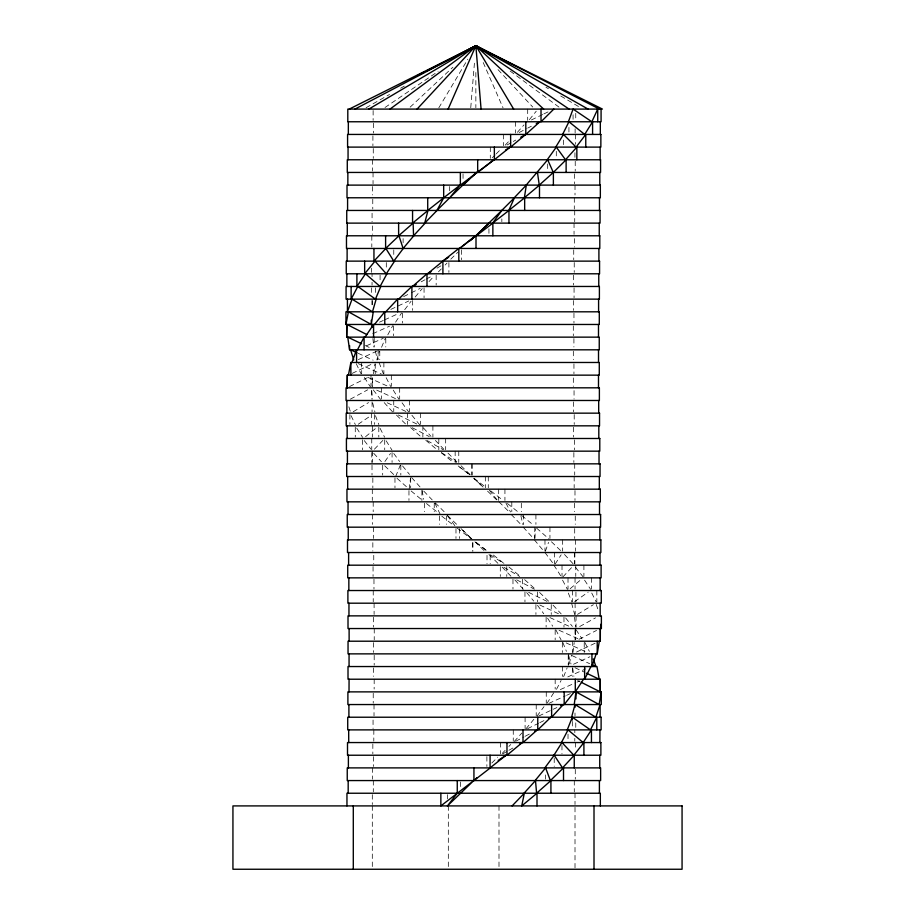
<?xml version="1.0" encoding="UTF-8"?>
<svg xmlns="http://www.w3.org/2000/svg" width="915" height="915" viewBox="0 0 915 915"><rect width="100%" height="100%" fill="white"/><g stroke="black" fill="none" stroke-linecap="round" stroke-linejoin="round"><path stroke-width="0.69" stroke-dasharray="4.58 3.43" d="M575.215 629.943L575.203 639.791L575.203 628.536M372.199 386.416L372.325 377.964M534.852 538.443L535.435 528.584M470.756 107.684L474.702 59.83M409.177 489.17L410.515 477.916M572.916 652.464L574.22 642.616M373.469 373.743L375.013 363.884M569.176 664.004L571.543 655.14M376.82 359.95L379.405 351.074M545.409 551.253L548.531 542.389M563.651 676.677L567.163 667.813M395.68 476.509L400.312 465.106M381.555 347.277L385.261 338.413M556.492 689.35L561.101 680.474M387.788 334.844L392.752 325.626M438.788 107.879L467.862 59.155M546.987 703.395L554.307 691.877M395.589 322.172L401.582 312.953M555.142 564.04L561.158 554.822M384.918 461.526L390.476 453.474M536.991 716.159L544.002 706.666M404.704 309.693L411.075 301.241M529.408 119.659L536.236 111.207M525.965 728.832L533.845 719.327M415.158 297.02L422.284 288.58M517.387 132.32L523.963 124.932M514.219 741.505L521.847 733.052M429.021 281.591L434.373 275.747M562.919 576.885L571.989 567.14M505.206 145.153L508.912 141.253M374.395 449.219L382.836 440.447M502.301 753.274L505.126 750.357M508.889 746.457L510.764 744.501M438.468 271.846L441.316 268.918M445.113 265.03L447 263.074M492.247 157.826L495.175 154.898M496.147 153.926L501.02 149.053M491.801 763.019L497.703 757.174M450.786 259.174L457.706 252.357M410.137 107.147L452.902 67.195M570.159 588.722L580.911 579.664M365.554 436.684L376.603 427.637M574.654 601.613L588.208 592.108M358.245 424.24L371.01 415.536M385.021 107.49L438.102 71.404M577.502 614.377L593.366 604.689M353.213 411.75L368.528 402.6M437.004 268.164L441.762 265.35M502.85 753.823L507.699 751.009M508.912 750.3L513.773 747.486M507.07 144.993L512.045 142.18M513.281 141.47L515.774 140.064M366.091 107.707L389.527 94.474M400.621 88.217L404.327 86.124M579.698 626.535L595.516 617.865M350.353 399.157L367.67 389.824M421.209 281.797L424.949 279.796M426.196 279.132L432.418 275.792M515.671 741.287L524.078 736.861M525.279 736.22L530.094 733.693M519.16 132.538L526.48 128.729M527.703 128.1L531.363 126.201M578.966 639.299L596.557 630.435M349.587 386.553L367.315 377.689M403.652 296.597L410.023 293.429M411.304 292.8L420.237 288.362M527.555 728.683L538.603 723.25M539.827 722.644L544.745 720.231M531.432 119.957L542.629 114.524M543.876 113.918L548.851 111.504M576.519 652.063L595.528 643.016M352.241 373.343L372.668 363.69M390.854 309.396L408.811 300.944M538.798 716.01L556.869 707.57M573.533 664.244L589.878 656.753M379.519 322.172L383.328 320.444M384.586 319.861L398.54 313.536M358.28 359.606L377.243 350.96M548.806 703.395L565.333 695.915M566.602 695.331L570.422 693.604M567.792 676.906L585.772 668.842M372.76 333.689L389.516 326.197M366.48 345.779L383.213 338.298M560.323 689.578L575.798 682.67M577.091 682.087L579.675 680.943M368.093 377.449L388.738 386.668M559.042 630.263L579.675 639.471M358.223 363.632L381.303 373.995M566.191 642.936L586.755 652.143M376.706 390.122L397.121 399.34M549.926 617.591L570.262 626.809M572.001 655.598L589.637 663.661M358.108 353.27L373.137 360.178M387.239 402.794L407.072 412.002M539.793 605.009L559.134 614.057M575.043 667.744L583.93 671.976M365.371 345.584L369.157 347.403M398.231 414.964L418.041 424.617M528.63 592.337L547.021 601.384M577.628 680.474L580.144 681.744M412.299 427.728L429.261 436.592M516.746 579.858L534.406 589.191M427.294 440.607L443.226 449.757M503.936 567.3L519.663 576.45M545.969 87.257L548.428 88.709M560.735 95.995L580.419 107.638M441.533 452.651L456.471 462.35M490.394 554.753L503.925 563.697M510.181 71.084L559.397 107.41M469.898 474.816L457.672 465.529L469.635 474.816M473.947 478.19L486.071 487.489M457.088 528.024L471.419 539.004M490.703 490.863L502.747 500.15M475.914 542.389L487.958 551.676M441.819 516.197L452.731 524.65M476.166 542.389L489.056 552.523M507.436 503.536L518.107 511.977M493.379 555.05L504.051 563.503M441.362 452.856L453.039 462.144M426.47 503.536L437.096 511.977M521.664 515.419L533.731 525.37M508.957 567.003L519.892 576.05M425.795 440.309L436.649 449.357M411.132 490.978L421.987 500.036M536.556 528.081L548.92 538.946M524.627 579.664L534.886 588.722M410.698 427.637L420.843 436.684M397.007 478.316L407.152 487.363M473.833 478.454L483.234 487.226L474.13 478.454M551.459 541.794L561.65 551.539M471.808 538.878L460.611 528.161L472.517 539.85M539.576 592.474L548.68 601.246M461.046 465.781L470.104 474.553M487.558 491.126L496.651 499.899M447.504 515.488L457.569 525.233M474.965 541.794L485.064 551.539M384.689 465.781L393.69 474.553M396.504 415.101L405.448 423.874M499.007 501.843L509.838 512.56M488.976 554.467L498.824 564.212M435.22 502.815L445.022 512.56M447.995 453.119L456.814 461.881M511.233 514.516L521.63 525.233M502.186 567.14L511.599 576.885M435.391 440.447L443.809 449.219M423.771 491.126L432.189 499.899M498.023 69.632L532.713 107.021M564.463 554.467L573.511 564.212M553.049 605.147L561.192 613.919M523.231 527.177L533.811 538.798M373.709 453.28L381.406 461.72M384.186 402.6L392.787 412.105M514.882 579.973L523.494 589.466M423.428 427.934L430.999 436.386M411.624 477.561L420.145 487.066M534.371 539.85L544.082 551.459M526.708 592.634L533.731 601.086M402.554 465.941L409.485 474.393M411.91 415.273L419.665 424.766M489.365 490.234L496.982 499.727M575.478 567.3L583.072 576.805M565.653 617.98L572.39 626.42M364.273 440.607L370.872 449.059M373.24 389.927L380.606 399.432M447.286 515.568L456.002 527.177M544.985 552.523L553.609 564.132M537.494 605.307L543.762 613.759M393.747 453.474L399.626 461.526M402.051 402.794L408.719 412.002M584.582 580.156L590.633 589.374M576.027 629.692L582.043 638.899M553.918 565.184L561.272 576.702M547.582 618.174L552.729 626.226M356.736 428.129L362.603 437.347M364.399 377.449L370.255 386.668M386.153 440.801L391.917 450.008M393.256 390.122L398.963 399.34M562.565 580.156L567.403 589.374M555.828 629.806L561.112 639.94M505.961 503.113L510.513 511.977M386.164 377.689L390.671 386.553M380.102 428.357L384.62 437.233M591.742 593.057L596.203 601.933M584.868 642.467L589.34 651.343M434.842 503.113L440.287 514.516M356.255 363.747L361.093 373.88M351.097 415.696L355.329 424.56M483.212 62.552L503.021 107.798M568.307 593.057L571.886 601.933M562.839 642.467L566.419 651.343M379.05 362.477L383.396 373.88M375.459 415.696L378.833 424.56M596.237 604.46L597.987 609.527M348.867 406.82L350.456 411.887M571.578 603.191L574.712 614.594M568.57 655.14L571.006 664.004M372.702 403.023L374.921 411.887M375.31 351.074L377.518 359.95M520.864 515.774L522.934 524.65M422.124 490.44L423.702 499.304M574.471 617.27L575.855 627.13M572.699 667.95L573.888 676.391M372.874 338.55L373.858 346.991M371.696 390.636L372.679 399.077M596.843 590.53L596.843 601.784M591.387 577.857L591.387 589.123M584.228 642.616L584.228 652.464M583.907 565.184L583.907 576.45M576.05 615.864L576.05 627.13M575.935 591.936L575.935 601.784M575.752 113.323L575.752 120.357M575.764 565.184L575.764 576.45M575.775 722.85L575.775 728.477M575.535 134.436L575.535 144.284M575.524 539.85L575.524 551.116M575.546 742.557L575.546 749.591M575.26 515.923L575.26 524.364M575.283 629.943L575.283 639.791M575.283 769.309L575.283 779.157M575.123 128.809L575.123 133.03M575.226 161.177L575.226 171.036M575.066 603.191L575.203 614.457M574.929 152.736L574.929 158.364M575.009 185.116L575.009 194.964M574.986 490.577L574.986 500.436M574.86 552.523L574.86 563.777M575.043 577.857L575.043 589.123M574.997 712.991L574.997 715.816M575.009 793.236L575.009 804.491M575.009 807.316L575.009 867.843M574.723 210.45L574.723 221.716M574.712 463.836L574.712 475.091M574.7 528.584L574.7 538.443M574.78 729.884L574.826 732.709M574.826 738.336L574.78 741.15M574.597 173.85L574.597 183.709M574.3 197.777L574.3 209.043M574.46 238.609L574.46 247.05M574.448 439.909L574.448 449.757M574.38 503.25L574.38 511.691M574.414 552.523L574.414 563.777M574.231 262.536L574.231 272.384M574.208 414.564L574.208 424.423M574.163 476.509L574.163 487.764M574.277 780.564L574.277 791.83M574.048 223.123L574.048 234.377M574.06 287.87L574.06 297.73M573.957 313.216L573.957 323.064M573.911 338.55L573.911 346.991M573.945 363.884L573.945 373.743M574.048 390.636L574.048 399.077M573.728 249.864L573.728 259.723M573.865 452.57L573.865 462.43M573.568 275.209L573.568 285.057M573.648 427.236L573.648 437.084M573.408 300.543L573.408 310.391M573.511 401.891L573.511 411.75M573.305 325.877L573.305 335.736M573.328 351.223L573.328 359.664M573.328 377.964L573.328 386.416M573.076 114.73L573.076 120.357M572.721 641.209L572.721 652.464M572.39 590.53L572.39 601.784M572.504 667.95L572.504 676.391M572.321 721.443L572.321 728.477M568.936 127.391L568.936 133.03M568.501 653.87L568.501 665.136M568.226 655.277L568.226 665.136M568.009 577.857L568.009 589.123M568.021 734.116L568.021 741.15M563.972 617.27L563.972 627.13M563.457 140.064L563.457 145.691M562.668 539.85L562.668 551.116M562.645 666.543L562.645 676.391M562.325 642.616L562.325 652.464M562.016 565.184L562.016 576.45M561.97 745.37L561.97 753.823M556.297 151.33L556.297 158.364M555.165 629.943L555.165 639.791M555.165 679.216L555.165 689.064M554.387 552.523L554.387 563.777M554.216 758.043L554.216 766.484M551.242 604.609L551.242 614.457M549.949 527.177L549.949 538.443M547.685 163.991L547.685 171.036M546.118 617.27L546.118 627.13M546.255 691.877L546.255 703.143M545.603 774.936L545.603 779.157M544.974 539.85L544.974 551.116M537.551 591.936L537.551 601.784M536.213 704.55L536.213 715.816M535.916 514.516L535.916 524.364M535.927 604.609L535.927 614.457M534.772 527.177L534.772 538.443M527.692 109.091L527.692 120.357M524.958 591.936L524.958 601.784M525.096 717.223L525.096 728.477M523.517 514.516L523.517 524.364M522.579 579.264L522.579 589.123M521.31 503.25L521.31 511.691M515.5 121.764L515.5 133.03M513.258 729.884L513.258 741.15M512.972 579.264L512.972 589.123M511.805 501.843L511.805 511.691M506.773 566.591L506.773 576.45M504.931 489.17L504.931 500.436M503.341 134.436L503.341 145.691M501.843 218.891L501.843 221.716M500.425 742.557L500.425 753.823M500.299 566.591L500.299 576.45M498.995 805.909L498.995 867.843M498.675 489.17L498.675 500.436M490.303 147.109L490.303 158.364M490.188 555.336L490.188 563.777M488.942 228.75L488.942 234.377M488.278 476.509L488.278 487.764M487.009 555.336L487.009 563.777M486.883 756.636L486.883 766.484M485.327 476.509L485.327 487.764M475.857 72.491L475.857 107.684M472.941 542.664L472.941 551.116M472.632 542.664L472.632 551.116M472.129 463.836L472.129 475.091M471.808 463.836L471.808 475.091M463.047 173.85L463.047 180.884M461.652 249.864L461.652 259.723M460.565 781.97L460.565 787.609M459.593 528.584L459.593 538.443M458.77 451.164L458.77 462.43M455.979 528.584L455.979 538.443M455.155 451.164L455.155 462.43M449.677 186.523L449.677 190.743M448.899 262.536L448.899 272.384M448.316 805.909L448.316 867.843M447.424 794.643L447.424 798.864M446.497 515.923L446.497 524.364M445.674 438.491L445.674 449.757M439.635 515.923L439.635 524.364M438.823 438.491L438.823 449.757M436.158 275.209L436.158 285.057M434.236 503.25L434.236 511.691M432.898 425.83L432.898 437.084M424.354 503.25L424.354 511.691M424.057 287.87L424.057 297.73M422.867 425.83L422.867 437.084M421.895 490.577L421.895 500.436M420.523 413.157L420.523 424.423M412.665 300.543L412.665 310.391M410.675 477.916L410.675 487.764M409.554 400.484L409.554 411.75M408.959 490.577L408.959 500.436M407.438 413.157L407.438 424.423M403.115 238.609L403.115 242.83M402.337 313.216L402.337 323.064M400.827 465.243L400.827 475.091M399.683 387.823L399.683 399.077M394.971 477.916L394.971 487.764M393.77 249.864L393.77 256.909M393.747 400.484L393.747 411.75M393.381 325.877L393.381 335.736M392.066 452.57L392.066 462.43M391.311 375.15L391.311 386.416M386.302 262.536L386.302 269.57M385.787 338.55L385.787 346.991M384.712 439.909L384.712 449.757M383.877 362.477L383.877 373.743M382.687 465.243L382.687 475.091M381.418 387.823L381.418 399.077M380.08 275.209L380.08 280.836M379.771 351.223L379.771 359.664M378.81 427.236L378.81 437.084M378.147 349.816L378.147 359.664M375.447 287.87L375.447 293.509M375.23 363.884L375.23 373.743M374.487 414.564L374.487 424.423M374.189 337.143L374.189 346.991M374.246 628.536L374.224 639.791M374.189 655.277L374.189 665.136M374.189 679.216L374.144 689.064M373.972 579.264L373.972 589.123M374.098 603.191L374.098 614.457M374.018 704.55L374.018 715.816M373.755 555.336L373.755 563.777M373.846 729.884L373.8 741.15M373.537 123.17L373.537 133.03M373.412 527.177L373.412 538.443M373.377 642.616L373.377 652.464M373.526 756.636L373.526 766.484M373.263 148.516L373.263 158.364M373.194 501.843L373.194 511.691M373.228 590.53L373.228 601.784M373.343 617.27L373.343 627.13M373.343 667.95L373.343 676.391M373.228 693.284L373.228 703.143M373.309 780.564L373.309 791.83M373.126 110.509L373.126 120.357M373.046 172.443L373.046 183.709M373.057 566.591L373.057 576.45M373.057 720.036L373.057 728.477M372.908 135.843L372.908 145.691M372.84 477.916L372.84 487.764M372.84 542.664L372.84 551.116M372.84 743.964L372.84 753.823M372.611 159.77L372.611 171.036M372.771 199.184L372.771 209.043M372.485 225.936L372.485 234.377M372.474 300.543L372.474 304.764M372.588 451.164L372.588 462.43M372.577 514.516L372.577 524.364M372.577 767.891L372.577 779.157M372.348 186.523L372.348 194.964M372.371 377.964L372.371 386.416M372.325 425.83L372.325 437.084M372.291 489.17L372.291 500.436M372.302 794.643L372.302 804.491M372.302 805.909L372.302 867.843M372.073 213.264L372.073 221.716M372.05 273.791L372.05 276.616M372.05 282.243L372.05 285.057M372.062 401.891L372.062 411.75M371.925 300.543L371.925 304.764M372.016 465.243L372.016 475.091M371.81 235.784L371.81 247.05M371.753 438.491L371.753 449.757M371.776 452.57L371.776 462.43M371.582 268.164L371.582 272.384M371.536 413.157L371.536 424.423M371.399 287.87L371.399 293.509M371.376 390.636L371.376 399.077M370.987 375.15L370.987 386.416M362.615 439.909L362.615 449.757M361.688 362.477L361.688 373.743M355.272 427.236L355.272 437.084M349.896 414.564L349.896 424.423"/><path stroke-width="1.37" d="M600.32 641.209L600.332 628.536L600.32 641.209L348.043 641.209L348.043 653.87L597.221 653.87L599.325 641.209M347.06 387.823L347.311 375.15L599.279 375.15L599.279 362.477L350.88 362.477L348.409 375.15M372.062 327.284L372.119 324.47M361.597 343.777L347.746 337.143L349.587 349.816L599.245 349.816L599.245 337.143L346.682 337.143L347.002 324.47L366.892 334.604M574.22 704.55L575.947 691.877L599.119 704.55L601.281 691.877L347.894 691.877L347.894 704.55L601.281 704.55L601.281 691.877M345.95 324.47L345.95 311.809L599.291 311.809L599.291 324.47L345.95 324.47L348.421 311.809L371.284 324.47L373.263 311.809M571.578 717.223L574.997 704.55L595.837 717.223L600.114 704.55L600.114 717.223M376.168 299.136L372.474 311.809L352.046 299.136L347.425 311.809L347.425 299.136M596.168 653.87L591.936 666.543L591.936 653.87M351.955 362.477L356.575 349.816L356.575 362.477M568.375 121.764L573.076 109.091L591.856 121.764L597.735 109.091L597.735 121.764M567.254 729.884L572.321 717.223L590.461 729.884L596.797 717.223L596.797 729.884M380.789 286.464L375.447 299.136L357.799 286.464L351.131 299.136L351.131 286.464M448.133 109.091L475.857 45.75L602.447 109.091M590.907 666.543L584.639 679.216L584.639 666.543M562.611 134.436L568.936 121.764L584.685 134.436L592.588 121.764L592.588 134.436M561.421 742.557L568.021 729.884L583.198 742.557L591.445 729.884L591.445 742.557M357.468 349.816L364.09 337.143L364.09 349.816M386.954 273.791L380.08 286.464L365.485 273.791L356.896 286.464L356.896 273.791M555.725 147.109L563.457 134.436L576.095 147.109L585.772 134.436L585.772 147.109M553.918 755.23L561.97 742.557L573.842 755.23L583.907 742.557L583.907 755.23M583.541 679.216L575.295 691.877L575.295 679.216M394.594 261.13L386.302 273.791L375.013 261.13L364.65 273.791L364.65 261.13M365.028 337.143L373.572 324.47L373.572 337.143M547.227 159.77L556.297 147.109L565.516 159.77L576.85 147.109L576.85 159.77M544.825 767.891L554.216 755.23L562.519 767.891L574.254 755.23L574.254 767.891M403.298 248.457L393.77 261.13L385.867 248.457L373.949 261.13L373.949 248.457M574.243 691.877L564.178 704.55L564.178 691.877M526.171 185.116L547.685 159.77L553.312 172.443L566.122 159.77L566.122 172.443M374.452 324.47L384.769 311.809L384.769 324.47M535.103 780.564L545.603 767.891L550.395 780.564L563.514 767.891L563.514 780.564M413.786 235.784L403.115 248.457L398.951 235.784L385.604 248.457L385.604 235.784M524.032 793.236L535.492 780.564L536.602 793.236L550.922 780.564L550.922 793.236M425.166 223.123L413.546 235.784L413.134 223.123L398.62 235.784L398.62 223.123M417.08 109.091L475.857 45.75L599.474 109.091M385.73 311.809L397.659 299.136L397.659 311.809M514.23 197.777L526.331 185.116L524.364 197.777L539.495 185.116L539.495 197.777M512.103 805.909L524.329 793.236L521.722 805.909L537.002 793.236L537.002 805.909M437.061 210.45L424.72 223.123L427.98 210.45L412.562 223.123L412.562 210.45M501.74 210.45L514.436 197.777L508.786 210.45L524.661 197.777L524.661 210.45M553.827 109.091L541.017 121.764L541.017 109.091M449.734 197.777L436.89 210.45L443.786 197.777L427.717 210.45L427.717 197.777M478.934 170.499L463.047 185.116L469.155 179.26M488.77 223.123L501.843 210.45L492.613 223.123L508.957 210.45L508.957 223.123M473.936 767.891L473.936 780.564L476.955 777.647M462.83 185.116L449.677 197.777L460.108 185.116L443.672 197.777L443.672 185.116M470.379 240.656L475.434 235.784L459.57 248.457L476.006 235.784L476.006 248.457M471.191 177.316L476.28 172.443M475.72 235.784L488.942 223.123L476.338 235.784L492.865 223.123L492.865 235.784M398.551 299.136L411.887 286.464L411.887 299.136M539.896 121.764L525.793 134.436L525.793 121.764M473.936 780.564L490.326 767.891L347.243 767.891L347.243 780.564L600.629 780.564L600.629 767.891L490.497 767.891M390.03 109.091L475.857 45.75L501.054 58.949M472.323 48.152L475.857 45.75L588.093 109.091M448.67 257.172L442.769 261.13L458.815 248.457L458.815 261.13M498.172 760.445L506.075 755.23L490.085 767.891L490.085 755.23M505.515 150.083L510.193 147.109L494.352 159.77L494.352 147.109M368.837 109.091L475.857 45.75L484.47 50.851M431.057 271.686L427.488 273.791L442.906 261.13L442.906 273.791M519.834 743.964L522.259 742.557L506.979 755.23L506.979 742.557M520.738 137.25L525.713 134.436L510.627 147.109L510.627 134.436M463.528 52.715L475.857 45.75L569.05 109.091M416.234 284.462L412.493 286.464L426.996 273.791L426.996 286.464M534.898 731.154L537.311 729.884L523.003 742.557L523.003 729.884M354.94 109.091L475.857 45.75L479.288 48.289M536.236 123.662L538.683 122.404M417.835 75.487L424.137 72.251M426.665 70.958L475.857 45.75L543.659 109.091M349.267 109.091L475.857 45.75L513.658 109.091M548.428 718.424L550.887 717.223L537.757 729.884L537.757 717.223M560.746 705.751L563.331 704.55L551.631 717.223L551.631 704.55M601.384 628.536L348.009 628.536L348.009 615.864L601.384 615.864L601.384 628.536L600.652 624.316M581.402 682.384L600.263 691.877L600.229 679.216L348.009 679.216L348.009 666.543L596.957 666.543L599.176 679.216L586.469 673.177M592.154 664.816L595.939 666.543L593.332 658.937M356.861 352.687L350.594 349.816L353.75 359.95M507.345 62.243L509.861 63.57M537.471 172.443L539.267 185.116L553.381 172.443L553.381 185.116M475.857 45.75L481.073 109.091M600.32 121.764L600.32 134.436M600.229 679.216L600.229 691.877M600.343 805.909L600.343 793.236L346.957 793.236L346.957 805.909M600.137 147.109L600.137 159.77M600.171 577.857L600.171 590.53M600.171 603.191L600.171 615.864M599.851 527.177L599.851 539.85M600 552.523L600 565.184M599.954 729.884L599.885 742.557M599.794 172.443L599.794 185.116M599.737 755.23L599.737 767.891M599.485 197.777L599.485 210.45M599.519 501.843L599.519 514.516M599.325 476.509L599.325 489.17M599.405 780.564L599.405 793.236M599.245 223.123L599.245 235.784M598.902 248.457L598.902 261.13M599.028 451.164L599.028 463.836M598.765 273.791L598.765 286.464M598.685 400.484L598.685 413.157M598.81 425.83L598.81 438.491M598.593 299.136L598.593 311.809M598.513 349.816L598.513 362.477M598.49 375.15L598.49 387.823M598.49 324.47L598.49 337.143M597.221 641.209L597.221 653.87M594.007 805.909L594.007 869.25M575.947 691.877L575.947 698.923M574.997 704.55L574.997 707.364M572.321 717.223L572.321 720.036M477.676 159.77L477.676 172.443L494.009 159.77L460.359 185.116L460.359 172.443M457.26 780.564L457.26 793.236L447.424 805.909L473.798 780.564L440.858 805.909L440.858 793.236M371.284 320.25L371.284 324.47M353.293 805.909L353.293 869.25M350.88 362.477L350.88 375.15M349.587 345.584L349.587 349.816M349.107 628.536L349.13 641.209M349.061 653.87L349.061 666.543M349.072 679.216L349.015 691.877M348.844 577.857L348.844 590.53M348.958 603.191L348.958 615.864M348.901 704.55L348.901 717.223M348.615 552.523L348.615 565.184M348.672 729.884L348.729 742.557M348.341 121.764L348.341 134.436M348.249 527.177L348.249 539.85M348.386 755.23L348.386 767.891M348.055 147.109L348.055 159.77M348.043 501.843L348.043 514.516M348.18 780.564L348.18 793.236M347.849 172.443L347.849 185.116M347.666 476.509L347.666 489.17M347.586 197.777L347.586 210.45M347.288 223.123L347.288 235.784M347.311 375.15L347.311 387.823M347.425 451.164L347.425 463.836M347.117 248.457L347.117 261.13M347.162 425.83L347.162 438.491M346.876 400.484L346.876 413.157M346.865 273.791L346.865 286.464M346.682 324.47L346.682 337.143M601.075 109.091L347.803 109.091L347.803 121.764L601.075 121.764L601.075 109.091M600.858 134.436L347.586 134.436L347.586 147.109L600.858 147.109L600.858 134.436M600.56 159.77L347.288 159.77L347.288 172.443L600.56 172.443L600.56 159.77M600.343 185.116L347.014 185.116L347.014 197.777L600.343 197.777L600.343 185.116M600.057 210.45L346.739 210.45L346.739 223.123L600.057 223.123L600.057 210.45M599.794 235.784L346.476 235.784L346.476 248.457L599.794 248.457L599.794 235.784M599.565 261.13L346.247 261.13L346.247 273.791L599.565 273.791L599.565 261.13M599.394 286.464L346.076 286.464L346.076 299.136L599.394 299.136L599.394 286.464M599.382 387.823L346.042 387.823L346.042 400.484L599.382 400.484L599.382 387.823M599.542 413.157L346.202 413.157L346.202 425.83L599.542 425.83L599.542 413.157M599.783 438.491L346.419 438.491L346.419 451.164L599.783 451.164L599.783 438.491M600.046 463.836L346.682 463.836L346.682 476.509L600.046 476.509L600.046 463.836M600.32 489.17L346.957 489.17L346.957 501.843L600.32 501.843L600.32 489.17M600.606 514.516L347.243 514.516L347.243 527.177L600.606 527.177L600.606 514.516M600.869 539.85L347.494 539.85L347.494 552.523L600.869 552.523L600.869 539.85M601.109 565.184L347.723 565.184L347.723 577.857L601.109 577.857L601.109 565.184M601.281 590.53L347.894 590.53L347.894 603.191L601.281 603.191L601.281 590.53M601.109 717.223L347.723 717.223L347.723 729.884L601.109 729.884L601.109 717.223M600.88 742.557L347.506 742.557L347.506 755.23L600.88 755.23L600.88 742.557M682.064 805.909L232.936 805.909L232.936 869.25L682.064 869.25L682.064 805.909"/></g></svg>
